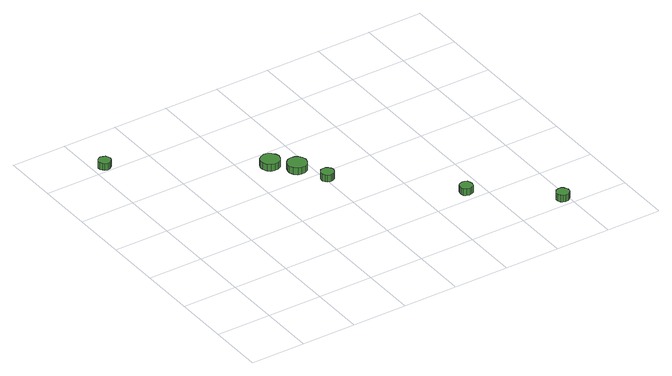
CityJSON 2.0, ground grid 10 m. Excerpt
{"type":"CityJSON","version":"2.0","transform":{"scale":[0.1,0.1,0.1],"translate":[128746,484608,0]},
"CityObjects":{
"tree1":{"type":"SolitaryVegetationObject","attributes":{"function":"something"},"geometry":[{"type":"MultiSurface","lod":"1","boundaries":[[[0,1,2,3,4,5,6,7,8,9,10,11,12,13,14]],[[15,16,17,18,19,20,21,22,23,24,25,26,27,28,29]],[[0,29,28,1]],[[1,28,27,2]],[[2,27,26,3]],[[3,26,25,4]],[[4,25,24,5]],[[5,24,23,6]],[[6,23,22,7]],[[7,22,21,8]],[[8,21,20,9]],[[9,20,19,10]],[[10,19,18,11]],[[11,18,17,12]],[[12,17,16,13]],[[13,16,15,14]],[[14,15,29,0]]]}]},
"tree2":{"type":"SolitaryVegetationObject","attributes":{"function":"something"},"geometry":[{"type":"MultiSurface","lod":"1","boundaries":[[[30,31,32,33,34,35,36,37,38,39,40,41,42,43,44]],[[45,46,47,48,49,50,51,52,53,54,55,56,57,58,59]],[[30,59,58,31]],[[31,58,57,32]],[[32,57,56,33]],[[33,56,55,34]],[[34,55,54,35]],[[35,54,53,36]],[[36,53,52,37]],[[37,52,51,38]],[[38,51,50,39]],[[39,50,49,40]],[[40,49,48,41]],[[41,48,47,42]],[[42,47,46,43]],[[43,46,45,44]],[[44,45,59,30]]]}]},
"tree3":{"type":"SolitaryVegetationObject","attributes":{"function":"something"},"geometry":[{"type":"MultiSurface","lod":"1","boundaries":[[[60,61,62,63,64,65,66,67,68,69,70,71,72,73,74]],[[75,76,77,78,79,80,81,82,83,84,85,86,87,88,89]],[[60,89,88,61]],[[61,88,87,62]],[[62,87,86,63]],[[63,86,85,64]],[[64,85,84,65]],[[65,84,83,66]],[[66,83,82,67]],[[67,82,81,68]],[[68,81,80,69]],[[69,80,79,70]],[[70,79,78,71]],[[71,78,77,72]],[[72,77,76,73]],[[73,76,75,74]],[[74,75,89,60]]]}]},
"tree4":{"type":"SolitaryVegetationObject","attributes":{"function":"something"},"geometry":[{"type":"MultiSurface","lod":"1","boundaries":[[[90,91,92,93,94,95,96,97,98,99,100,101,102,103,104]],[[105,106,107,108,109,110,111,112,113,114,115,116,117,118,119]],[[90,119,118,91]],[[91,118,117,92]],[[92,117,116,93]],[[93,116,115,94]],[[94,115,114,95]],[[95,114,113,96]],[[96,113,112,97]],[[97,112,111,98]],[[98,111,110,99]],[[99,110,109,100]],[[100,109,108,101]],[[101,108,107,102]],[[102,107,106,103]],[[103,106,105,104]],[[104,105,119,90]]]}]},
"tree5":{"type":"SolitaryVegetationObject","attributes":{"function":"something"},"geometry":[{"type":"MultiSurface","lod":"1","boundaries":[[[120,121,122,123,124,125,126,127,128,129,130,131,132,133,134]],[[135,136,137,138,139,140,141,142,143,144,145,146,147,148,149]],[[120,149,148,121]],[[121,148,147,122]],[[122,147,146,123]],[[123,146,145,124]],[[124,145,144,125]],[[125,144,143,126]],[[126,143,142,127]],[[127,142,141,128]],[[128,141,140,129]],[[129,140,139,130]],[[130,139,138,131]],[[131,138,137,132]],[[132,137,136,133]],[[133,136,135,134]],[[134,135,149,120]]]}]},
"tree6":{"type":"SolitaryVegetationObject","attributes":{"function":"something"},"geometry":[{"type":"MultiSurface","lod":"1","boundaries":[[[150,151,152,153,154,155,156,157,158,159,160,161,162,163,164]],[[165,166,167,168,169,170,171,172,173,174,175,176,177,178,179]],[[150,179,178,151]],[[151,178,177,152]],[[152,177,176,153]],[[153,176,175,154]],[[154,175,174,155]],[[155,174,173,156]],[[156,173,172,157]],[[157,172,171,158]],[[158,171,170,159]],[[159,170,169,160]],[[160,169,168,161]],[[161,168,167,162]],[[162,167,166,163]],[[163,166,165,164]],[[164,165,179,150]]]}]}
},
"vertices":[
[30,510,21],[29,515,21],[26,519,21],[22,521,21],[18,522,21],[13,520,21],[10,517,21],[8,513,21],[8,508,21],[10,504,21],[13,500,21],[18,499,21],[22,499,21],[26,502,21],[29,506,21],[29,506,8],[26,502,8],[22,499,8],[18,499,8],[13,500,8],[10,504,8],[8,508,8],[8,513,8],[10,517,8],[13,520,8],[18,522,8],[22,521,8],[26,519,8],[29,515,8],[30,510,8],
[265,366,18],[263,372,18],[259,378,18],[253,382,18],[246,383,18],[239,380,18],[234,376,18],[231,369,18],[231,362,18],[234,355,18],[239,351,18],[246,349,18],[253,349,18],[259,353,18],[263,359,18],[263,359,5],[259,353,5],[253,349,5],[246,349,5],[239,351,5],[234,355,5],[231,362,5],[231,369,5],[234,376,5],[239,380,5],[246,383,5],[253,382,5],[259,378,5],[263,372,5],[265,366,5],
[296,333,18],[294,340,18],[290,346,18],[284,349,18],[277,350,18],[270,348,18],[265,343,18],[262,337,18],[262,330,18],[265,323,18],[270,318,18],[277,316,18],[284,317,18],[290,320,18],[294,326,18],[294,326,5],[290,320,5],[284,317,5],[277,316,5],[270,318,5],[265,323,5],[262,330,5],[262,337,5],[265,343,5],[270,348,5],[277,350,5],[284,349,5],[290,346,5],[294,340,5],[296,333,5],
[315,281,20],[314,285,20],[311,289,20],[307,292,20],[302,292,20],[297,291,20],[294,287,20],[292,283,20],[292,278,20],[294,274,20],[297,271,20],[302,269,20],[307,270,20],[311,272,20],[314,276,20],[314,276,7],[311,272,7],[307,270,7],[302,269,7],[297,271,7],[294,274,7],[292,278,7],[292,283,7],[294,287,7],[297,291,7],[302,292,7],[307,292,7],[311,289,7],[314,285,7],[315,281,7],
[481,122,19],[480,126,19],[478,130,19],[473,133,19],[469,133,19],[464,132,19],[460,129,19],[459,124,19],[459,119,19],[460,115,19],[464,112,19],[469,110,19],[473,111,19],[478,113,19],[480,117,19],[480,117,6],[478,113,6],[473,111,6],[469,110,6],[464,112,6],[460,115,6],[459,119,6],[459,124,6],[460,129,6],[464,132,6],[469,133,6],[473,133,6],[478,130,6],[480,126,6],[481,122,6],
[601,17,20],[600,21,20],[597,25,20],[593,28,20],[588,28,20],[583,27,20],[580,23,20],[578,19,20],[578,14,20],[580,10,20],[583,7,20],[588,5,20],[593,6,20],[597,8,20],[600,12,20],[600,12,7],[597,8,7],[593,6,7],[588,5,7],[583,7,7],[580,10,7],[578,14,7],[578,19,7],[580,23,7],[583,27,7],[588,28,7],[593,28,7],[597,25,7],[600,21,7],[601,17,7]
]}
